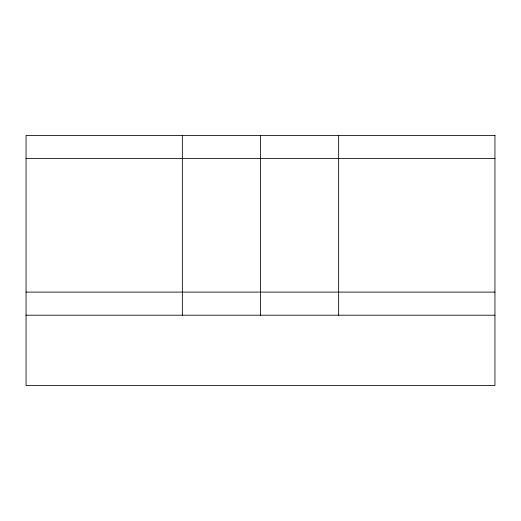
<?xml version="1.0" encoding="UTF-8"?>
<svg xmlns="http://www.w3.org/2000/svg" width="521" height="521" viewBox="0 0 521 521"><rect width="100%" height="100%" fill="white"/><g stroke="black" fill="none" stroke-linecap="round" stroke-linejoin="round"><path stroke-width="0.78" d="M26.05 158.56L494.95 158.56M26.05 292.105L494.95 292.105M26.05 315.205L494.95 315.205M338.65 135.46L338.65 315.205M260.5 135.46L260.5 315.205M182.35 135.46L182.35 315.205M494.95 135.46L26.05 135.46L26.05 385.54L494.95 385.54L494.95 135.46"/></g></svg>
